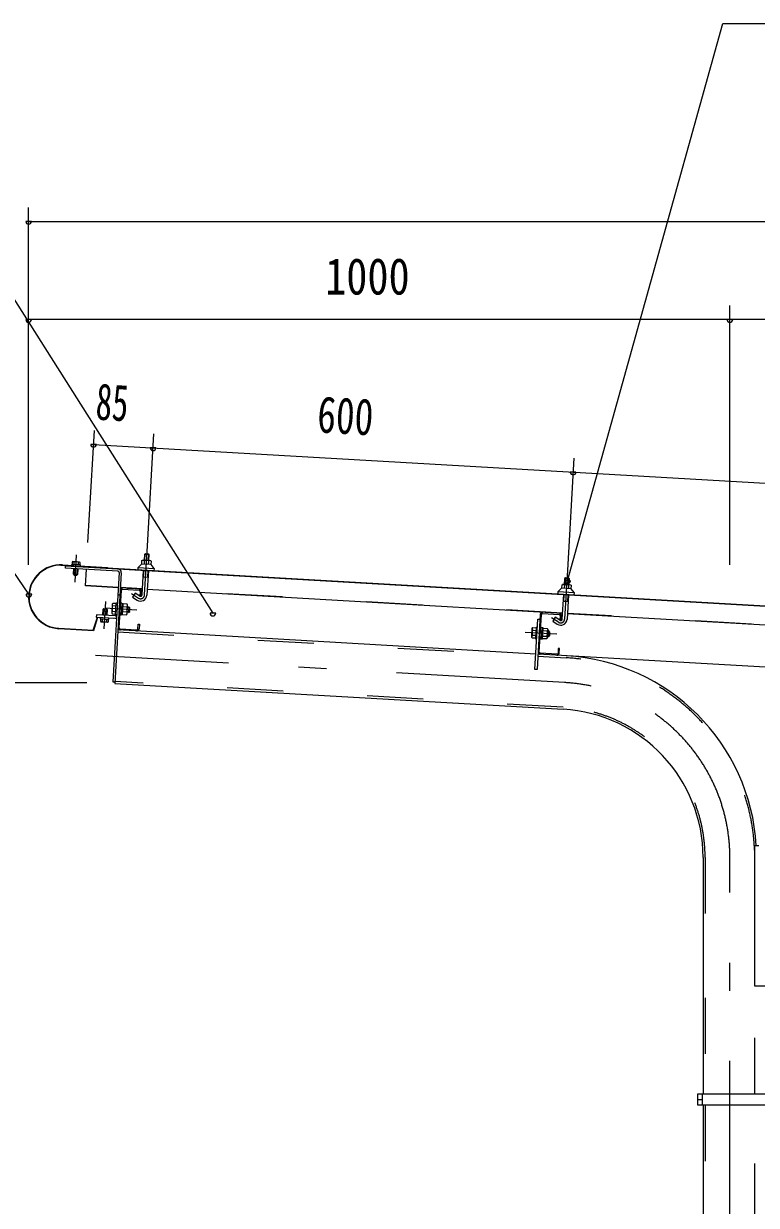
# Model space of a CAD drawing. Units: millimetres, scale not verified. Extents: x -30415 to 30412, y -14700 to 14700.
# Drawn here: x 13318 to 16974, y 5224 to 11123 of the extents above; entities that cross this region are included whole.
import ezdxf
from ezdxf.enums import TextEntityAlignment as Align

# ---------------------------------------------------------------- set-up
doc = ezdxf.new("R2010")
doc.units = ezdxf.units.MM
doc.header["$LTSCALE"] = 70
doc.linetypes.add('USER2', pattern=[10, 4, -6])
doc.linetypes.add('USER3', pattern=[24, 12, -5, 2, -5])
for name, color, linetype, lineweight in [('0-6_2-0BOLD', 7, 'Continuous', 18), ('0-7_2-1HIDDEN', 3, 'USER2', 18), ('0-8_2-2CENTER', 3, 'USER3', 18), ('0-9_2-4THIN', 4, 'Continuous', 18), ('0-A_2-5DIM', 3, 'Continuous', 18)]:
    doc.layers.add(name, color=color, linetype=linetype, lineweight=lineweight)
doc.styles.add('ＭＳ ゴシック', font='')
doc.styles.get('ＭＳ ゴシック').set_extended_font_data('MS Gothic')

msp = doc.modelspace()

# ---------------------------------------------------------------- linework, layer by layer
at = {"layer": '0-6_2-0BOLD'}
for p, q in [((13919.61, 8442.37), (13918.58, 8424.47)), ((13941.28, 8423.16), (13942.31, 8441.07)), ((13503.71, 8419.29), (20060.57, 8041.23)), ((13525.67, 8405.06), (13526.31, 8416.24)), ((13787.04, 8389.99), (13525.67, 8405.06)), ((13526.32, 8416.24), (20060.47, 8039.48)), ((13569.15, 8422.87), (13569.85, 8435.09)), ((13588.58, 8401.43), (13586.95, 8372.79)), ((13590.02, 8433.94), (13589.33, 8421.73)), ((13631.15, 8410.19), (13631.25, 8411.94)), ((13793.63, 8382.6), (13762.2, 7837.48)), ((13909.31, 8271.53), (13916.36, 8393.75)), ((13939.94, 8392.39), (13932.9, 8270.17)), ((13938, 8358.55), (13914.41, 8359.91)), ((16016.13, 8321.49), (16015.1, 8303.6)), ((16017.49, 8352.75), (16041.07, 8351.4)), ((16037.79, 8302.28), (16038.83, 8320.19)), ((13787.21, 8271.46), (13798.4, 8270.82)), ((13794.56, 8106.96), (13805.37, 8294.25)), ((13905.24, 8299.72), (13800.42, 8305.76)), ((13811.28, 8299.52), (13893.74, 8294.77)), ((13910.92, 8299.4), (13834.54, 8303.81)), ((13897.12, 8265.41), (13874.32, 8280.39)), ((13899.01, 8288.85), (13897.64, 8265.09)), ((16007.44, 8178.51), (13934.51, 8298.05)), ((16005.84, 8150.66), (16012.88, 8272.87)), ((16036.47, 8271.51), (16029.42, 8149.29)), ((13778.36, 8215.01), (13761.57, 8215.98)), ((13807.27, 8229.99), (13801.68, 8230.31)), ((13805.15, 8193.3), (13812.54, 8199.88)), ((13812.94, 8206.87), (13805.56, 8200.29)), ((13814.12, 8227.14), (13807.12, 8227.54)), ((13813.3, 8213), (13833.58, 8211.83)), ((16034.52, 8237.67), (16010.93, 8239.03)), ((13710.59, 8138.84), (13711.31, 8151.05)), ((13731.48, 8149.87), (13730.77, 8137.66)), ((13734.75, 8198.76), (13732.97, 8168.37)), ((13760.06, 8189.75), (13776.84, 8188.78)), ((13811.03, 8173.66), (13831.31, 8172.49)), ((13832.07, 8185.6), (13811.79, 8186.77)), ((13841.44, 8184.2), (13834.45, 8184.6)), ((15891.08, 7986.09), (15901.88, 8173.38)), ((15907.8, 8178.64), (15990.26, 8173.89)), ((16007.44, 8178.53), (15931.06, 8182.93)), ((15993.65, 8144.52), (15970.83, 8159.51)), ((15995.53, 8167.98), (15994.16, 8144.21)), ((19746.22, 7962.94), (16031.03, 8177.16)), ((15873.66, 7975.87), (13788.33, 8096.11)), ((13799.83, 8101.05), (13882.3, 8096.3)), ((15858.09, 8095.1), (15874.87, 8094.14)), ((15875.83, 8110.72), (15881.42, 8110.4)), ((15898.19, 8109.43), (15903.78, 8109.11)), ((15909.46, 8085.99), (15902.07, 8079.41)), ((15930.09, 8090.95), (15909.81, 8092.12)), ((15910.57, 8105.23), (15930.85, 8104.06)), ((15939.56, 8091.27), (15937.95, 8063.32)), ((15873.36, 8067.91), (15856.57, 8068.88)), ((15900.5, 8052.16), (15907.49, 8051.75)), ((15909.06, 8079.01), (15901.67, 8072.42)), ((15908.31, 8065.89), (15928.58, 8064.72)), ((19868.23, 7745.55), (15884.85, 7975.23)), ((15978.82, 7975.42), (15896.36, 7980.17)), ((15986.1, 8004.45), (15984.73, 7980.69)), ((13762.2, 7837.48), (13773.37, 7836.84)), ((16708.85, 6960.27), (16708.85, 5780.28)), ((16965.4, 6318.98), (17242.95, 6318.98)), ((16681.91, 5752.28), (16703.25, 5752.28)), ((16703.25, 5780.28), (16703.25, 5724.28)), ((16708.85, 5724.28), (16708.85, 1653.26))]:
    msp.add_line(p, q, dxfattribs=at)
for points in [[(13599.42, 8421.16), (13600.11, 8433.37), (13597.16, 8435.31), (13562.91, 8437.25), (13559.76, 8435.66), (13559.06, 8423.44)], [(13907.23, 8425.13), (13908.26, 8443.03), (13911.41, 8444.61), (13950.71, 8442.34), (13953.66, 8440.41), (13952.62, 8422.51)], [(13942.85, 8442.8), (13944.55, 8472.27), (13920.97, 8473.63), (13919.26, 8444.15)], [(13920.97, 8473.63), (13925.12, 8477.33), (13940.85, 8476.44), (13944.55, 8472.27)], [(13510.86, 8420.63), (13736.23, 8407.64), (13736.13, 8405.89)], [(13586.94, 8372.79), (13565.98, 8373.97), (13567.61, 8402.64)], [(13789.23, 8306.41), (13625.7, 8315.83), (13630.5, 8399.01)], [(13804.81, 8381.95), (13772.96, 7829.5), (16010.06, 7700.51)], [(13888.94, 8397.08), (13889.59, 8408.4), (13968.22, 8403.86), (13967.57, 8392.55)], [(13968.22, 8403.86), (13953.91, 8422.44), (13905.95, 8425.2), (13889.59, 8408.4)], [(13565.98, 8373.97), (13569.28, 8370.28), (13583.26, 8369.49), (13586.94, 8372.79)], [(16003.75, 8304.25), (16004.78, 8322.15), (16007.93, 8323.73), (16047.23, 8321.46), (16050.17, 8319.53), (16049.14, 8301.63)], [(16039.37, 8321.92), (16041.07, 8351.4), (16037.37, 8355.56), (16021.64, 8356.46), (16017.49, 8352.75), (16015.79, 8323.28)], [(13874.32, 8280.39), (13861.34, 8260.64), (13884.16, 8245.65)], [(13897.64, 8265.1), (13903.23, 8264.77), (13904.6, 8288.53)], [(15985.46, 8276.2), (15986.12, 8287.52), (16064.74, 8282.98), (16064.08, 8271.67)], [(16064.74, 8282.98), (16050.43, 8301.56), (16002.47, 8304.33), (15986.12, 8287.52)], [(13712, 8169.58), (13713.78, 8199.99), (13717.48, 8203.28), (13731.46, 8202.46), (13734.74, 8198.76), (13713.78, 8199.99)], [(13779.11, 8228.13), (13762.32, 8229.1), (13759.65, 8225.02), (13757.11, 8181), (13759.3, 8176.64), (13776.09, 8175.67)], [(13781.48, 8171.87), (13775.89, 8172.2), (13779.31, 8231.6), (13784.9, 8231.28)], [(13807.27, 8229.99), (13803.84, 8170.58), (13798.25, 8170.91)], [(13803.98, 8173.03), (13810.97, 8172.63), (13814.12, 8227.14)], [(13831.31, 8172.49), (13833.99, 8176.56), (13836.52, 8220.59), (13834.33, 8224.94), (13814.06, 8226.11)], [(13836.06, 8212.55), (13843.05, 8212.15), (13841.44, 8184.2), (13846.98, 8189.13), (13847.98, 8206.61), (13843.05, 8212.15)], [(13763.76, 8155.38), (13763.66, 8153.63), (13686.79, 8158.07), (13665.48, 8092.68), (13492.52, 8102.66)], [(13492.62, 8104.4), (13664.24, 8094.51), (13685.54, 8159.89)], [(13774.13, 8166), (13680.54, 8171.4), (13679.89, 8160.22), (13773.48, 8154.82)], [(13701.23, 8151.64), (13700.51, 8139.43), (13703.46, 8137.49), (13737.7, 8135.49), (13740.86, 8137.07), (13741.57, 8149.28)], [(15896.3, 8173.7), (15880.42, 7898.37), (15869.23, 7899.01), (15883.74, 8150.58), (15894.93, 8149.94)], [(15970.83, 8159.51), (15957.87, 8139.76), (15980.68, 8124.78)], [(15994.16, 8144.22), (15999.75, 8143.89), (16001.12, 8167.66)], [(13888.21, 8101.57), (13889.58, 8125.32), (13895.17, 8125.01), (13893.8, 8101.24)], [(15853.63, 8060.12), (15856.17, 8104.14), (15858.84, 8108.22), (15875.63, 8107.25)], [(15875.83, 8110.72), (15872.4, 8051.32), (15877.99, 8051)], [(15903.78, 8109.11), (15900.36, 8049.71), (15894.77, 8050.03)], [(15907.49, 8051.75), (15910.63, 8106.26), (15903.64, 8106.66)], [(15930.85, 8104.06), (15933.04, 8099.71), (15930.5, 8055.68), (15927.83, 8051.61), (15907.55, 8052.78)], [(15930.97, 8063.72), (15937.95, 8063.32), (15943.5, 8068.25), (15944.51, 8085.73), (15939.56, 8091.27), (15932.58, 8091.67)], [(15872.6, 8054.79), (15855.82, 8055.76), (15853.63, 8060.12)], [(15990.32, 7980.37), (15991.69, 8004.13), (15986.1, 8004.45)], [(16986.4, 7018.98), (16965.4, 7018.98), (16965.4, 6318.98)]]:
    msp.add_lwpolyline(points, dxfattribs=at)
for points in [[(13600.77, 8415.47), (13601.08, 8421.06), (13557.4, 8423.54), (13557.08, 8417.95)], [(13699.89, 8157.33), (13699.56, 8151.74), (13743.24, 8149.18), (13743.57, 8154.77)], [(16681.91, 5724.28), (16681.91, 5780.28), (17280.58, 5780.28), (17280.58, 5724.28)]]:
    msp.add_lwpolyline(points, close=True, dxfattribs=at)
for centre, radius, start, end in [((13564.44, 8429.04), 8.11, 48.2068, 86.75304), ((13578.35, 8406.54), 29.79, 66.92171, 106.58215), ((13913.46, 8434.41), 10.06, 52.31572, 112.31572), ((13928.89, 8405.92), 37.62, 69.11201, 104.28793), ((13947.5, 8432.45), 10.06, 61.08423, 121.08423), ((13501.69, 8261.64), 159.25, 86.69978, 266.69978), ((13501.69, 8261.64), 157.5, 86.69995, 266.69978), ((13594.7, 8427.32), 8.11, 86.75304, 125.28447), ((13786.64, 8383), 7, 356.70522, 86.69814), ((13786.64, 8383), 18.2, 356.70187, 86.69814), ((16009.99, 8313.53), 10.06, 52.31572, 112.31572), ((16025.41, 8285.04), 37.62, 69.11201, 104.28793), ((16044.02, 8311.57), 10.06, 61.08423, 121.08423), ((13810.96, 8293.93), 11.2, 86.69814, 176.69814), ((13810.96, 8293.93), 5.6, 86.69814, 176.69814), ((13901.45, 8271.98), 31.5, 236.69998, 356.69998), ((13893.42, 8289.18), 5.6, 356.69788, 86.70256), ((13893.42, 8289.18), 11.2, 356.69826, 86.70035), ((13901.45, 8271.98), 7.88, 236.69998, 356.69998), ((13794.93, 8200.9), 36.61, 155.67448, 197.7253), ((13769.57, 8222.1), 10.07, 176.69989, 217.42671), ((13798.71, 8200.68), 36.61, 335.67448, 17.7253), ((13826.34, 8218.83), 10.07, 315.97307, 356.69989), ((13767.3, 8182.76), 10.07, 135.97307, 176.69989), ((13774.53, 8172.99), 18.2, 266.69919, 289.32019), ((13774.53, 8172.99), 7, 266.69731, 356.70502), ((13824.07, 8179.48), 10.07, 356.69989, 37.42671), ((15907.47, 8173.05), 11.2, 86.69814, 176.69635), ((15907.47, 8173.05), 5.6, 86.69814, 176.69814), ((15997.97, 8151.11), 31.5, 236.69998, 356.69998), ((15989.94, 8168.3), 5.6, 356.69814, 86.69814), ((15989.94, 8168.3), 11.2, 356.69814, 86.69814), ((15997.97, 8151.11), 7.88, 236.69998, 356.69998), ((13705.92, 8145.47), 8.11, 266.64542, 305.19165), ((13722.32, 8166.22), 29.79, 246.8172, 286.47765), ((13736.18, 8143.7), 8.11, 228.11237, 266.6438), ((13800.15, 8106.64), 11.2, 176.69788, 266.70256), ((13800.15, 8106.64), 5.6, 176.69788, 266.70256), ((13882.62, 8101.89), 11.2, 266.70256, 356.69814), ((13882.62, 8101.89), 5.6, 266.70256, 356.69814), ((15891.45, 8080.02), 36.61, 155.67448, 197.7253), ((15866.08, 8101.22), 10.07, 176.69989, 217.42671), ((15895.22, 8079.8), 36.61, 335.67448, 17.7253), ((15922.86, 8097.95), 10.07, 315.97307, 356.69989), ((15863.81, 8061.88), 10.07, 135.97307, 176.69989), ((15920.59, 8058.61), 10.07, 356.69989, 37.42671), ((15896.67, 7985.77), 11.2, 176.69814, 266.69814), ((15896.67, 7985.77), 5.6, 176.69814, 266.69814), ((15979.14, 7981.01), 11.2, 266.69814, 356.69839), ((15979.14, 7981.01), 5.6, 266.69814, 356.69762), ((15967.38, 6960.27), 1008.52, 3.33707, 86.70007), ((15967.38, 6960.27), 741.48, 0, 86.7)]:
    msp.add_arc(centre, radius, start, end, dxfattribs=at)
at = {"layer": '0-7_2-1HIDDEN'}
for p, q in [((13789.33, 8308.15), (13625.8, 8317.58)), ((13911.02, 8301.13), (13800.52, 8307.5)), ((16007.54, 8180.26), (13934.61, 8299.79)), ((19746.33, 7964.68), (16031.13, 8178.91)), ((13787.77, 8086.32), (15873.1, 7966.08)), ((15884.29, 7965.44), (16024.87, 7957.33)), ((16010.63, 7710.3), (13773.52, 7839.29)), ((16718.65, 6960.27), (16718.65, 5780.28)), ((16966.1, 5780.28), (16966.1, 6318.98)), ((16718.65, 5724.28), (16718.65, 1653.26)), ((16966.1, 1653.26), (16966.1, 5724.28))]:
    msp.add_line(p, q, dxfattribs=at)
for radius, start, end in [(998.73, 2.14293, 86.70006), (751.27, 0, 86.7)]:
    msp.add_arc((15967.38, 6960.27), radius, start, end, dxfattribs=at)
at = {"layer": '0-8_2-2CENTER'}
for p, q in [((13921.11, 8270.86), (13935.25, 8516.21)), ((13574.28, 8334.94), (13582.02, 8471.22)), ((16031.77, 8395.33), (16017.62, 8149.98)), ((13856.28, 8278.1), (13890.64, 8255.54)), ((13726.52, 8237.81), (13718.53, 8101.55)), ((13882.43, 8195.86), (13723.44, 8205.02)), ((15987.16, 8134.65), (15952.8, 8157.23)), ((15978.94, 8074.98), (15819.96, 8084.14)), ((16017.75, 7833.82), (13676.63, 7968.81)), ((16842.38, -1614.74), (16842.38, 6960.27))]:
    msp.add_line(p, q, dxfattribs=at)
for centre, radius, start, end in [((13901.45, 8271.98), 19.69, 236.69998, 356.69759), ((15997.97, 8151.11), 19.69, 236.69998, 356.69759), ((15967.38, 6960.27), 875, 0, 86.69983)]:
    msp.add_arc(centre, radius, start, end, dxfattribs=at)
at = {"layer": '0-9_2-4THIN'}
for p, q in [((13923.22, 8475.63), (13921.4, 8444.03)), ((13940.72, 8442.92), (13942.55, 8474.52)), ((13570.4, 8402.48), (13568.62, 8371.02)), ((13583.99, 8370.15), (13585.78, 8401.59)), ((13916.54, 8359.79), (13918.49, 8393.62)), ((13937.82, 8392.51), (13935.87, 8358.68)), ((16019.74, 8354.76), (16017.92, 8323.15)), ((16037.25, 8322.04), (16039.07, 8353.65)), ((16013.06, 8238.91), (16015.01, 8272.74)), ((16034.34, 8271.63), (16032.39, 8237.8)), ((13716.74, 8202.62), (13714.79, 8169.43)), ((13730.17, 8168.54), (13732.12, 8201.72)), ((13835.86, 8209.06), (13846.34, 8208.45)), ((13845.13, 8187.49), (13834.65, 8188.1)), ((15942.86, 8087.57), (15932.38, 8088.18)), ((15931.17, 8067.22), (15941.65, 8066.61))]:
    msp.add_line(p, q, dxfattribs=at)
at = {"layer": '0-A_2-5DIM'}
for p, q in [((13342.36, 8420.91), (13342.36, 10205.9)), ((13356.36, 10135.9), (13328.36, 10135.9)), ((13342.36, 10135.9), (27132.4, 10135.9)), ((16842.37, 8420.91), (16842.37, 9715.9)), ((13343.84, 8274.56), (12397.39, 9652.9)), ((13356.36, 9645.91), (13328.36, 9645.91)), ((27132.4, 9645.91), (13342.36, 9645.91)), ((16856.37, 9645.91), (16828.37, 9645.91)), ((13638.24, 8533.3), (13670.48, 9092.37)), ((13935.25, 8516.18), (13967.49, 9075.25)), ((13680.45, 9022.49), (13652.45, 9022.49)), ((13666.45, 9022.5), (20095.77, 8651.78)), ((13977.46, 9005.36), (13949.46, 9005.36)), ((16064.01, 8954.37), (16031.77, 8395.33)), ((16073.98, 8884.48), (16045.98, 8884.48)), ((16046.52, 8341.69), (16018.52, 8341.69)), ((13357.89, 8274.55), (13329.89, 8274.55)), ((14276.19, 8180.46), (14248.19, 8180.46)), ((13632.86, 7832.9), (11277.37, 7832.9))]:
    msp.add_line(p, q, dxfattribs=at)
for points in [[(9177.39, 11122.9), (12397.39, 11122.9), (14262.19, 8180.46)], [(16032.52, 8341.69), (16807.39, 11122.9), (19607.39, 11122.9)]]:
    msp.add_lwpolyline(points, dxfattribs=at)
for centre in [(13342.36, 10135.9), (13342.36, 9645.91), (16842.37, 9645.91), (13666.45, 9022.49), (13963.46, 9005.36), (16059.98, 8884.48), (16032.52, 8341.69), (13343.89, 8274.55), (14262.19, 8180.46)]:
    msp.add_arc(centre, 14, 180, 0, dxfattribs=at)

# ---------------------------------------------------------------- texts
at = {"layer": '0-A_2-5DIM', "color": 7, "style": 'ＭＳ ゴシック', "width": 0.85}
msp.add_text('1000', height=182.3, dxfattribs=at).set_placement((14822.44, 9715.9), align=Align.BOTTOM_LEFT)
at = {"layer": '0-A_2-5DIM', "color": 7, "style": 'ＭＳ ゴシック'}
for s, width, p in [('85', 0.65, (13670.91, 9092.35)), ('600', 0.75, (14775.9, 9028.64))]:
    msp.add_text(s, height=182.3, rotation=356.7, dxfattribs=dict(at, width=width)).set_placement(p, align=Align.BOTTOM_LEFT)

doc.saveas('drawing.dxf')
